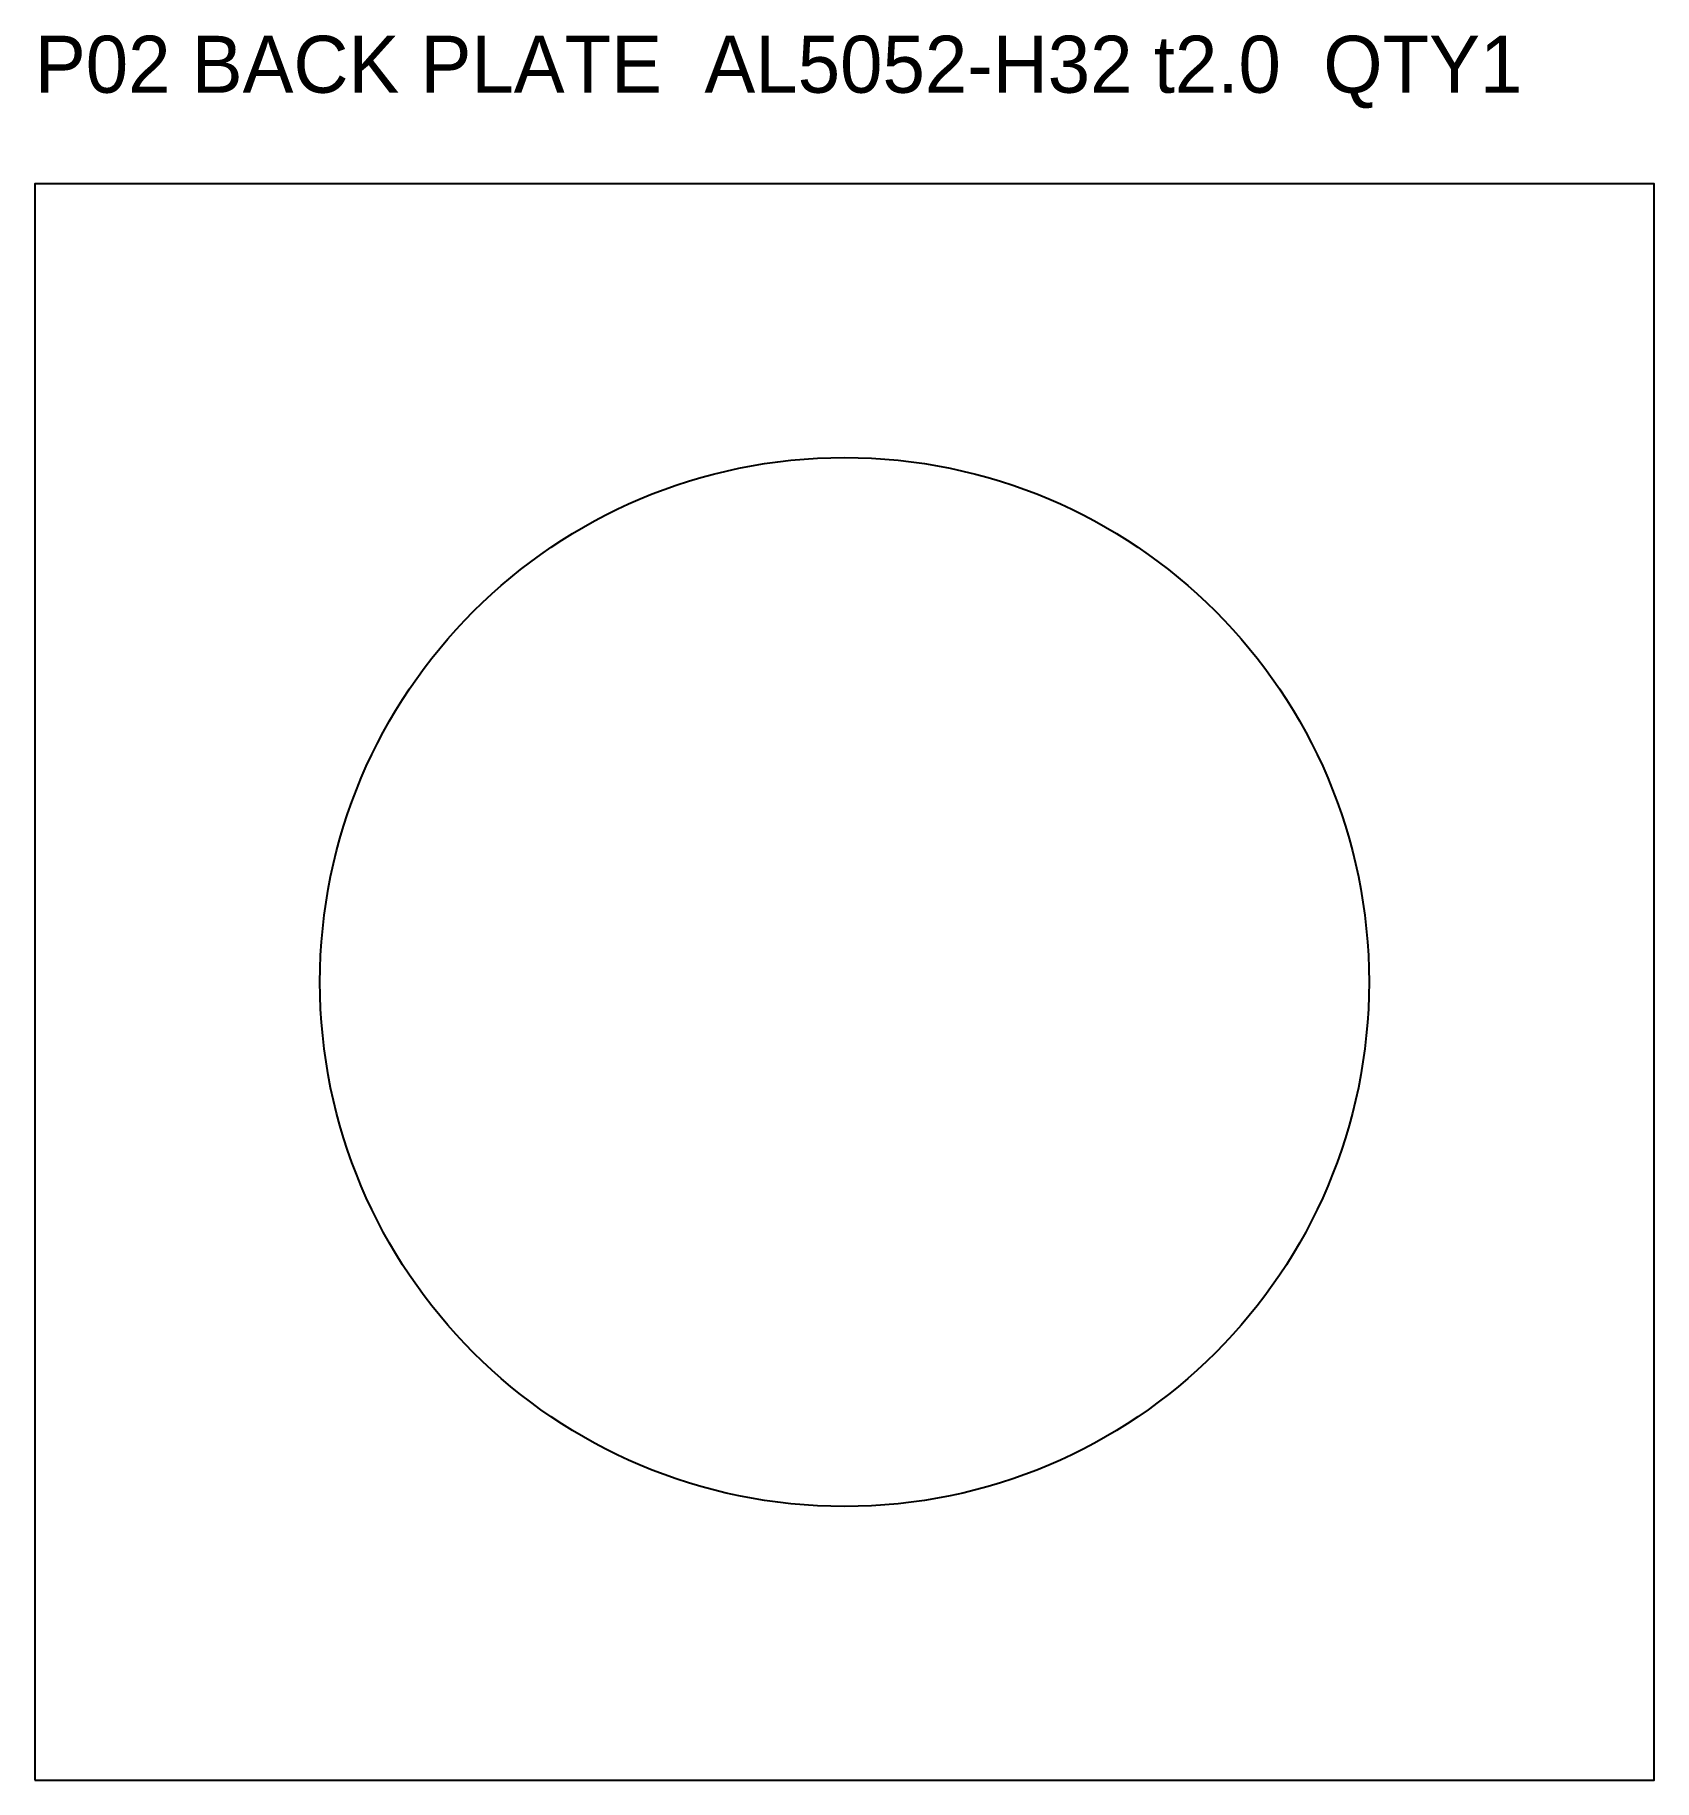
# Model space of a CAD drawing. Header units: millimetres. Extents: x -35.5 to 35.5, y -35 to 41.5.
import ezdxf

# ---------------------------------------------------------------- set-up
doc = ezdxf.new("R2010")
doc.units = ezdxf.units.MM
doc.layers.add('CUT', color=7, linetype='Continuous')
doc.layers.add('NOTE', color=3, linetype='Continuous')

msp = doc.modelspace()

# ---------------------------------------------------------------- linework, layer by layer
at = {"layer": 'CUT'}
msp.add_lwpolyline([(-35.5, -35), (35.5, -35), (35.5, 35), (-35.5, 35)], close=True, dxfattribs=at)
msp.add_circle((0, 0), 23, dxfattribs=at)

# ---------------------------------------------------------------- texts
at = {"layer": 'NOTE'}
msp.add_text('P02 BACK PLATE  AL5052-H32 t2.0  QTY1', height=2.5, dxfattribs=at).set_placement((-35.5, 39))

doc.saveas('drawing.dxf')
